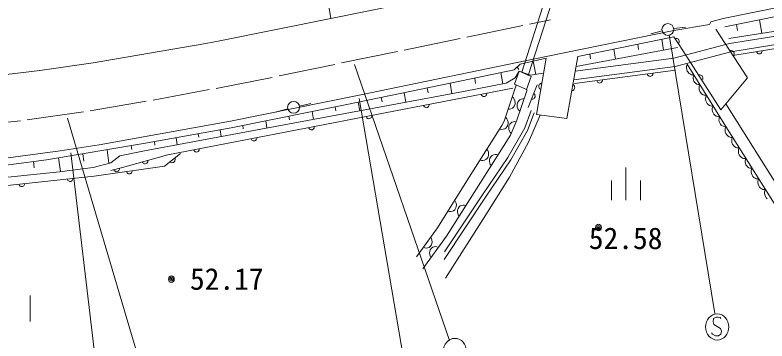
# Model space of a CAD drawing. Units: millimetres, scale not verified. Extents: x 40000 to 680000, y 20000 to 380000.
# Drawn here: x 423622 to 487287, y 238742 to 266364 of the extents above; entities that cross this region are included whole.
import ezdxf
from ezdxf.enums import TextEntityAlignment as Align

# ---------------------------------------------------------------- set-up
doc = ezdxf.new("R2010")
doc.units = ezdxf.units.MM
doc.header["$LTSCALE"] = 1000
doc.linetypes.add('CHAIN', pattern=[18.5, 12, -1.5, 3.5, -1.5])
for name, color, linetype, lineweight in [('M-BGD', 7, 'Continuous', 13), ('M-BGD-EXST', 7, 'Continuous', 13), ('M-BMK', 2, 'CHAIN', 13), ('M-STR-HTXT', 7, 'Continuous', 13), ('M-STR-STRC', 7, 'Continuous', 13)]:
    doc.layers.add(name, color=color, linetype=linetype, lineweight=lineweight)
doc.styles.add('ＭＳ ゴシック', font='')
doc.styles.get('ＭＳ ゴシック').set_extended_font_data('MS Gothic')

msp = doc.modelspace()

# ---------------------------------------------------------------- linework, layer by layer
at = {"layer": 'M-BGD'}
for p, q in [((472737, 278948), (467080, 261251)), ((472054, 278777), (466535, 261514)), ((483572, 266072), (513149, 272091)), ((483710, 265369), (513242, 271387)), ((503504, 267415), (484060, 264387)), ((497767, 266155), (484103, 263948)), ((479410, 265046), (482415, 265558)), ((482415, 265558), (482543, 265792)), ((482543, 265792), (483572, 266072)), ((484695, 265570), (484781, 265041)), ((486663, 265971), (486850, 264822)), ((468606, 262840), (479410, 265046)), ((478411, 265020), (477441, 264774)), ((479391, 265210), (480382, 265345)), ((485631, 261034), (482946, 265171)), ((497858, 265444), (484222, 263242)), ((484397, 262936), (497894, 265116)), ((471263, 262859), (479388, 264519)), ((478372, 264311), (478522, 263393)), ((479908, 263748), (479388, 264519)), ((479559, 264376), (479499, 264354)), ((479616, 264383), (479559, 264376)), ((479685, 264372), (479616, 264383)), ((479738, 264348), (479685, 264372)), ((479790, 264308), (479738, 264348)), ((479837, 264238), (479790, 264308)), ((479857, 264172), (479837, 264238)), ((479721, 263620), (471146, 261992)), ((476341, 263896), (476414, 263451)), ((484103, 263948), (479396, 262720)), ((479797, 263913), (479832, 263970)), ((479832, 263970), (479854, 264030)), ((479854, 264030), (479863, 264108)), ((479863, 264108), (479857, 264172)), ((483379, 258330), (479908, 263748)), ((472279, 263067), (472347, 262650)), ((474310, 263482), (474451, 262619)), ((484222, 263242), (479507, 262011)), ((484203, 263347), (484144, 263326)), ((484260, 263353), (484203, 263347)), ((484329, 263340), (484260, 263353)), ((484382, 263315), (484329, 263340)), ((484433, 263275), (484382, 263315)), ((484479, 263203), (484433, 263275)), ((484470, 262936), (484492, 262995)), ((484498, 263137), (484479, 263203)), ((484492, 262995), (484503, 263072)), ((484503, 263072), (484498, 263137)), ((486402, 263260), (486430, 263197)), ((486430, 263197), (486467, 263147)), ((486467, 263147), (486522, 263101)), ((486522, 263101), (486575, 263076)), ((486575, 263076), (486637, 263063)), ((486637, 263063), (486715, 263076)), ((486715, 263076), (486771, 263107)), ((486771, 263107), (486815, 263148)), ((486815, 263148), (486857, 263210)), ((486857, 263210), (486879, 263270)), ((486879, 263270), (486890, 263339)), ((452770, 259576), (468606, 262840)), ((466404, 262204), (468589, 262712)), ((467497, 262458), (467706, 261327)), ((468589, 262712), (467765, 257921)), ((470332, 257583), (471263, 262859)), ((479396, 262720), (471044, 261616)), ((484434, 262879), (484470, 262936)), ((461434, 260788), (465870, 261725)), ((465870, 261725), (466404, 262204)), ((466137, 261964), (466286, 261757)), ((470948, 260880), (479507, 262011)), ((479507, 262011), (470948, 260880)), ((470982, 260551), (479542, 261682)), ((470982, 260551), (479542, 261682)), ((480477, 261997), (480473, 261887)), ((480473, 261887), (480492, 261740)), ((480492, 262090), (480477, 261997)), ((480540, 262207), (480492, 262090)), ((480492, 261740), (480543, 261619)), ((480540, 262207), (483801, 256912)), ((464761, 261491), (464924, 260525)), ((465980, 261055), (465212, 260581)), ((466300, 261596), (465911, 260493)), ((466300, 261596), (465980, 261055)), ((467279, 261255), (466300, 261596)), ((467309, 261149), (466300, 261596)), ((466920, 260047), (467309, 261149)), ((468328, 261431), (467279, 261255)), ((477157, 261367), (477184, 261304)), ((477184, 261304), (477219, 261253)), ((477219, 261253), (477273, 261205)), ((477273, 261205), (477326, 261178)), ((477326, 261178), (477387, 261164)), ((477387, 261164), (477465, 261175)), ((477465, 261175), (477522, 261204)), ((477522, 261204), (477567, 261244)), ((477567, 261244), (477611, 261305)), ((477611, 261305), (477634, 261364)), ((477634, 261364), (477647, 261432)), ((480543, 261619), (480610, 261510)), ((480610, 261510), (480693, 261413)), ((480693, 261413), (480809, 261342)), ((480809, 261342), (480903, 261306)), ((480903, 261306), (480985, 261289)), ((480985, 261289), (481100, 261298)), ((481044, 261109), (481040, 261010)), ((481057, 261192), (481044, 261109)), ((481100, 261298), (481057, 261192)), ((481559, 261284), (481500, 261263)), ((481617, 261289), (481559, 261284)), ((481686, 261276), (481617, 261289)), ((481738, 261251), (481686, 261276)), ((481789, 261210), (481738, 261251)), ((481835, 261138), (481789, 261210)), ((481853, 261071), (481835, 261138)), ((481858, 261007), (481853, 261071)), ((485631, 261034), (483379, 258330)), ((451713, 258778), (461434, 260788)), ((460462, 260587), (460609, 259693)), ((465212, 260581), (461585, 259873)), ((462543, 261022), (462621, 260556)), ((465039, 257378), (466054, 260430)), ((465911, 260493), (466920, 260047)), ((467059, 258514), (467824, 260455)), ((467981, 260403), (467966, 260317)), ((468012, 260464), (467981, 260403)), ((468050, 260512), (468012, 260464)), ((468108, 260556), (468050, 260512)), ((468162, 260578), (468108, 260556)), ((468224, 260587), (468162, 260578)), ((470900, 260457), (470846, 260492)), ((470942, 260414), (470900, 260457)), ((470981, 260349), (470942, 260414)), ((472877, 260802), (472904, 260738)), ((472904, 260738), (472939, 260687)), ((472939, 260687), (472994, 260639)), ((472994, 260639), (473046, 260613)), ((473046, 260613), (473107, 260598)), ((473107, 260598), (473186, 260609)), ((473186, 260609), (473242, 260638)), ((473242, 260638), (473288, 260678)), ((473288, 260678), (473331, 260739)), ((473331, 260739), (473354, 260798)), ((473354, 260798), (473367, 260866)), ((481040, 261010), (481057, 260878)), ((481057, 260878), (481102, 260768)), ((481102, 260768), (481163, 260670)), ((481163, 260670), (481238, 260583)), ((481238, 260583), (481342, 260519)), ((481342, 260519), (481427, 260487)), ((481427, 260487), (481501, 260472)), ((481501, 260472), (481604, 260479)), ((481604, 260479), (481556, 260362)), ((481787, 260814), (481824, 260871)), ((481824, 260871), (481847, 260930)), ((481847, 260930), (481858, 261007)), ((465759, 260159), (436555, 254515)), ((461585, 259873), (442007, 256246)), ((456573, 259783), (456707, 258970)), ((458517, 260185), (458588, 259758)), ((466974, 260026), (466120, 257455)), ((467966, 260317), (467974, 260247)), ((467974, 260247), (467994, 260187)), ((467994, 260187), (468033, 260122)), ((468033, 260122), (468076, 260079)), ((468076, 260079), (468130, 260045)), ((470750, 259950), (470812, 259959)), ((470812, 259959), (470866, 259981)), ((470866, 259981), (470924, 260024)), ((470924, 260024), (470962, 260072)), ((470962, 260072), (470993, 260133)), ((471001, 260289), (470981, 260349)), ((470993, 260133), (471009, 260220)), ((471009, 260220), (471001, 260289)), ((481541, 260270), (481537, 260160)), ((481537, 260160), (481556, 260013)), ((481556, 260362), (481541, 260270)), ((481556, 260013), (481607, 259891)), ((481607, 259891), (481674, 259782)), ((481674, 259782), (481757, 259686)), ((441876, 257363), (452770, 259576)), ((454629, 259381), (454693, 258995)), ((463082, 259642), (463112, 259581)), ((463112, 259581), (463150, 259532)), ((463150, 259532), (463207, 259487)), ((463207, 259487), (463260, 259463)), ((463260, 259463), (463322, 259453)), ((463322, 259453), (463400, 259468)), ((463400, 259468), (463455, 259501)), ((463455, 259501), (463498, 259543)), ((463498, 259543), (463538, 259607)), ((463538, 259607), (463559, 259667)), ((463559, 259667), (463569, 259736)), ((465816, 259334), (465718, 259421)), ((465887, 259233), (465816, 259334)), ((465945, 259091), (465887, 259233)), ((466354, 259174), (466264, 259094)), ((466481, 259239), (466354, 259174)), ((466594, 259263), (466481, 259239)), ((466719, 259258), (466594, 259263)), ((467342, 259232), (467404, 259226)), ((467404, 259226), (467461, 259234)), ((467461, 259234), (467526, 259262)), ((467526, 259262), (467573, 259299)), ((467588, 259690), (467541, 259737)), ((467573, 259299), (467615, 259351)), ((467621, 259638), (467588, 259690)), ((467615, 259351), (467647, 259432)), ((467646, 259565), (467621, 259638)), ((467653, 259501), (467646, 259565)), ((467647, 259432), (467653, 259501)), ((481757, 259686), (481873, 259614)), ((481873, 259614), (481967, 259579)), ((481967, 259579), (482049, 259562)), ((482049, 259562), (482164, 259570)), ((482101, 259361), (482097, 259250)), ((482097, 259250), (482116, 259104)), ((482116, 259453), (482101, 259361)), ((482164, 259570), (482116, 259453)), ((441918, 256804), (451713, 258778)), ((447694, 258649), (448672, 258858)), ((450733, 258581), (450789, 258232)), ((452685, 258979), (452806, 258247)), ((458215, 258701), (458245, 258640)), ((458245, 258640), (458282, 258591)), ((458282, 258591), (458339, 258546)), ((458339, 258546), (458393, 258523)), ((458393, 258523), (458454, 258512)), ((458454, 258512), (458532, 258527)), ((458532, 258527), (458587, 258560)), ((458587, 258560), (458631, 258602)), ((458631, 258602), (458671, 258666)), ((458671, 258666), (458692, 258726)), ((458692, 258726), (458701, 258795)), ((465739, 258470), (465829, 258550)), ((465829, 258550), (465907, 258659)), ((465907, 258659), (465962, 258825)), ((465966, 258964), (465945, 259091)), ((465962, 258825), (465966, 258964)), ((466131, 258820), (466127, 258680)), ((466127, 258680), (466148, 258553)), ((466186, 258985), (466131, 258820)), ((466148, 258553), (466206, 258411)), ((466264, 259094), (466186, 258985)), ((482116, 259104), (482167, 258982)), ((482167, 258982), (482234, 258873)), ((482234, 258873), (482317, 258776)), ((482317, 258776), (482433, 258705)), ((482433, 258705), (482527, 258670)), ((482527, 258670), (482609, 258653)), ((482609, 258653), (482724, 258661)), ((482676, 258544), (482661, 258452)), ((482724, 258661), (482676, 258544)), ((483810, 258841), (490206, 248645)), ((446720, 258421), (445751, 258173)), ((448774, 258186), (448881, 257520)), ((453824, 257786), (453834, 257855)), ((465374, 258386), (465499, 258381)), ((465499, 258381), (465612, 258405)), ((465612, 258405), (465739, 258470)), ((466206, 258411), (466278, 258311)), ((466278, 258311), (466375, 258223)), ((466787, 256812), (467328, 258285)), ((467567, 258084), (467012, 256576)), ((468097, 257877), (467107, 255578)), ((470332, 257583), (467765, 257921)), ((482661, 258452), (482657, 258341)), ((482657, 258341), (482676, 258195)), ((482676, 258195), (482726, 258073)), ((482726, 258073), (482794, 257964)), ((482794, 257964), (482877, 257867)), ((482877, 257867), (482993, 257796)), ((430754, 255351), (441876, 257363)), ((444856, 257396), (444953, 256792)), ((446815, 257791), (446866, 257474)), ((453348, 257761), (453377, 257699)), ((453377, 257699), (453415, 257650)), ((453415, 257650), (453472, 257605)), ((453472, 257605), (453525, 257582)), ((453525, 257582), (453587, 257572)), ((453587, 257572), (453665, 257587)), ((453665, 257587), (453720, 257620)), ((453720, 257620), (453763, 257662)), ((453763, 257662), (453804, 257726)), ((453804, 257726), (453824, 257786)), ((464849, 256990), (465039, 257378)), ((465265, 257566), (465181, 257668)), ((465324, 257455), (465265, 257566)), ((465363, 257305), (465324, 257455)), ((465368, 257176), (465363, 257305)), ((466120, 257455), (465571, 256186)), ((465690, 257273), (465594, 257202)), ((465822, 257324), (465690, 257273)), ((465937, 257336), (465822, 257324)), ((466060, 257318), (465937, 257336)), ((482993, 257796), (483087, 257761)), ((483087, 257761), (483169, 257744)), ((483169, 257744), (483284, 257752)), ((483227, 257563), (483224, 257464)), ((483224, 257464), (483240, 257332)), ((483241, 257646), (483227, 257563)), ((483240, 257332), (483286, 257223)), ((483284, 257752), (483241, 257646)), ((483286, 257223), (483347, 257124)), ((434490, 255464), (441918, 256804)), ((440989, 256637), (441071, 256070)), ((442897, 257001), (442943, 256715)), ((448480, 256820), (448510, 256758)), ((448510, 256758), (448547, 256710)), ((448547, 256710), (448604, 256665)), ((448604, 256665), (448658, 256641)), ((448658, 256641), (448720, 256631)), ((448720, 256631), (448797, 256646)), ((448797, 256646), (448852, 256679)), ((448852, 256679), (448896, 256721)), ((448896, 256721), (448936, 256785)), ((448936, 256785), (448957, 256845)), ((448957, 256845), (448966, 256914)), ((461738, 252080), (464849, 256990)), ((464707, 256699), (464830, 256675)), ((464830, 256675), (464945, 256680)), ((464945, 256680), (465079, 256724)), ((465079, 256724), (465178, 256789)), ((465178, 256789), (465270, 256884)), ((465270, 256884), (465345, 257039)), ((465338, 254283), (466787, 256812)), ((465345, 257039), (465368, 257176)), ((465438, 256943), (465422, 256805)), ((465422, 256805), (465432, 256677)), ((465432, 256677), (465478, 256529)), ((465507, 257102), (465438, 256943)), ((465594, 257202), (465507, 257102)), ((467012, 256576), (465588, 254087)), ((483347, 257124), (483422, 257037)), ((483422, 257037), (483526, 256973)), ((483526, 256973), (483610, 256942)), ((483610, 256942), (483684, 256926)), ((483684, 256926), (483788, 256934)), ((483740, 256702), (483737, 256592)), ((483737, 256592), (483756, 256445)), ((483754, 256794), (483740, 256702)), ((483801, 256912), (483754, 256794)), ((483801, 256912), (489401, 247996)), ((442007, 256246), (434581, 254853)), ((437276, 255967), (437361, 255374)), ((439132, 256302), (439174, 256012)), ((444090, 255904), (444099, 255973)), ((465571, 256186), (460159, 247619)), ((465478, 256529), (465541, 256421)), ((465541, 256421), (465630, 256324)), ((483756, 256445), (483808, 256324)), ((483808, 256324), (483877, 256216)), ((483877, 256216), (483961, 256120)), ((483961, 256120), (484077, 256050)), ((484077, 256050), (484171, 256015)), ((484171, 256015), (484254, 255999)), ((484254, 255999), (484368, 256009)), ((484368, 256009), (484322, 255891)), ((426278, 254091), (434490, 255464)), ((427446, 254848), (430754, 255351)), ((435419, 255632), (435462, 255329)), ((443613, 255879), (443642, 255818)), ((443642, 255818), (443680, 255769)), ((443680, 255769), (443737, 255724)), ((443737, 255724), (443791, 255701)), ((443791, 255701), (443852, 255690)), ((443852, 255690), (443930, 255705)), ((443930, 255705), (443985, 255738)), ((443985, 255738), (444029, 255780)), ((444029, 255780), (444069, 255844)), ((444069, 255844), (444090, 255904)), ((467107, 255578), (465474, 252628)), ((484307, 255799), (484304, 255688)), ((484304, 255688), (484324, 255542)), ((484322, 255891), (484307, 255799)), ((484324, 255542), (484376, 255421)), ((484376, 255421), (484444, 255312)), ((484444, 255312), (484528, 255217)), ((421887, 254118), (427446, 254848)), ((431411, 254949), (431563, 253807)), ((434581, 254853), (432487, 254426)), ((433464, 255293), (433507, 254968)), ((438745, 254939), (438775, 254877)), ((438775, 254877), (438813, 254828)), ((438813, 254828), (438870, 254783)), ((438870, 254783), (438923, 254760)), ((438923, 254760), (438985, 254750)), ((438985, 254750), (439063, 254765)), ((439063, 254765), (439118, 254798)), ((439118, 254798), (439161, 254840)), ((439161, 254840), (439201, 254904)), ((439201, 254904), (439222, 254964)), ((439222, 254964), (439232, 255033)), ((463653, 254873), (463579, 254985)), ((463699, 254755), (463653, 254873)), ((463722, 254601), (463699, 254755)), ((484528, 255217), (484645, 255146)), ((484645, 255146), (484738, 255112)), ((484738, 255112), (484821, 255096)), ((484821, 255096), (484936, 255105)), ((484875, 254895), (484872, 254785)), ((484872, 254785), (484891, 254638)), ((484889, 254988), (484875, 254895)), ((484936, 255105), (484889, 254988)), ((421883, 253525), (426278, 254091)), ((427305, 254263), (427460, 253096)), ((429358, 254606), (429441, 253982)), ((432487, 254426), (431724, 253850)), ((436555, 254515), (432720, 253450)), ((434872, 253979), (434877, 254049)), ((437631, 254621), (436269, 253563)), ((437138, 253983), (437162, 254041)), ((437170, 254182), (437153, 254249)), ((437162, 254041), (437174, 254118)), ((437174, 254118), (437170, 254182)), ((463008, 254085), (463128, 254044)), ((463128, 254044), (463242, 254034)), ((463206, 251129), (465338, 254283)), ((463242, 254034), (463380, 254060)), ((463380, 254060), (463485, 254112)), ((465588, 254087), (463456, 250933)), ((463485, 254112), (463586, 254195)), ((463586, 254195), (463677, 254339)), ((463677, 254339), (463713, 254472)), ((463713, 254472), (463722, 254601)), ((463798, 254106), (463789, 253978)), ((463834, 254240), (463798, 254106)), ((463925, 254384), (463834, 254240)), ((464026, 254467), (463925, 254384)), ((464131, 254519), (464026, 254467)), ((464268, 254545), (464131, 254519)), ((464383, 254536), (464268, 254545)), ((464503, 254495), (464383, 254536)), ((484891, 254638), (484943, 254517)), ((484943, 254517), (485011, 254409)), ((485011, 254409), (485095, 254313)), ((485095, 254313), (485212, 254243)), ((485212, 254243), (485306, 254209)), ((485306, 254209), (485388, 254193)), ((485388, 254193), (485503, 254202)), ((485461, 254096), (485448, 254013)), ((485503, 254202), (485461, 254096)), ((425179, 253950), (425235, 253407)), ((430224, 253448), (427380, 253086)), ((431724, 253850), (430224, 253448)), ((436269, 253563), (430335, 252710)), ((432720, 253450), (431732, 253196)), ((434398, 253916), (434431, 253857)), ((434431, 253857), (434472, 253811)), ((434472, 253811), (434532, 253771)), ((434532, 253771), (434587, 253752)), ((434587, 253752), (434649, 253747)), ((434649, 253747), (434726, 253768)), ((434726, 253768), (434778, 253805)), ((434778, 253805), (434819, 253851)), ((434819, 253851), (434855, 253918)), ((434855, 253918), (434872, 253979)), ((436747, 253934), (436797, 253893)), ((436797, 253893), (436850, 253866)), ((436850, 253866), (436919, 253852)), ((436919, 253852), (436976, 253857)), ((436976, 253857), (437036, 253876)), ((437036, 253876), (437101, 253927)), ((437101, 253927), (437138, 253983)), ((463789, 253978), (463813, 253824)), ((463813, 253824), (463859, 253706)), ((463859, 253706), (463933, 253594)), ((475344, 253442), (475344, 250681)), ((485448, 254013), (485445, 253914)), ((485445, 253914), (485463, 253782)), ((485463, 253782), (485510, 253673)), ((485510, 253673), (485571, 253575)), ((485571, 253575), (485647, 253489)), ((485647, 253489), (485752, 253426)), ((485752, 253426), (485836, 253395)), ((485836, 253395), (485910, 253380)), ((485910, 253380), (486014, 253389)), ((486014, 253389), (485967, 253271)), ((427380, 253086), (421946, 252510)), ((431986, 253261), (432018, 253201)), ((432018, 253201), (432058, 253155)), ((432058, 253155), (432117, 253113)), ((432117, 253113), (432172, 253093)), ((432172, 253093), (432234, 253087)), ((432234, 253087), (432311, 253107)), ((432311, 253107), (432364, 253143)), ((432364, 253143), (432406, 253188)), ((432406, 253188), (432443, 253254)), ((432443, 253254), (432461, 253315)), ((432461, 253315), (432467, 253384)), ((433058, 253101), (433085, 253038)), ((433085, 253038), (433120, 252988)), ((433120, 252988), (433176, 252940)), ((433176, 252940), (433228, 252914)), ((433228, 252914), (433289, 252901)), ((433289, 252901), (433368, 252912)), ((433368, 252912), (433424, 252942)), ((433424, 252942), (433469, 252982)), ((433469, 252982), (433512, 253044)), ((433512, 253044), (433535, 253103)), ((433535, 253103), (433547, 253171)), ((485953, 253179), (485950, 253068)), ((485950, 253068), (485969, 252922)), ((485967, 253271), (485953, 253179)), ((485969, 252922), (486021, 252801)), ((486021, 252801), (486089, 252692)), ((430335, 252710), (422150, 251837)), ((428043, 252466), (428069, 252402)), ((428069, 252402), (428103, 252350)), ((428103, 252350), (428157, 252300)), ((428157, 252300), (428208, 252272)), ((428208, 252272), (428269, 252257)), ((428269, 252257), (428348, 252265)), ((428348, 252265), (428405, 252293)), ((428405, 252293), (428451, 252332)), ((428451, 252332), (428496, 252392)), ((428496, 252392), (428520, 252450)), ((428520, 252450), (428534, 252518)), ((465474, 252628), (463474, 249430)), ((474111, 252338), (474111, 250681)), ((476577, 252338), (476577, 250681)), ((486089, 252692), (486173, 252597)), ((486173, 252597), (486290, 252526)), ((486290, 252526), (486384, 252492)), ((486384, 252492), (486466, 252476)), ((486466, 252476), (486581, 252485)), ((486520, 252275), (486517, 252165)), ((486517, 252165), (486537, 252019)), ((486534, 252368), (486520, 252275)), ((486581, 252485), (486534, 252368)), ((423951, 252029), (423976, 251965)), ((423976, 251965), (424010, 251914)), ((424010, 251914), (424064, 251864)), ((424064, 251864), (424116, 251836)), ((424116, 251836), (424177, 251820)), ((424177, 251820), (424255, 251829)), ((424255, 251829), (424313, 251857)), ((424313, 251857), (424359, 251895)), ((424359, 251895), (424403, 251955)), ((424403, 251955), (424428, 252014)), ((424428, 252014), (424442, 252082)), ((459393, 248329), (461738, 252080)), ((486537, 252019), (486588, 251897)), ((486588, 251897), (486657, 251789)), ((486657, 251789), (486741, 251693)), ((486741, 251693), (486857, 251623)), ((486857, 251623), (486951, 251589)), ((486951, 251589), (487034, 251573)), ((487034, 251573), (487148, 251582)), ((487148, 251582), (487102, 251464)), ((463456, 250933), (459968, 245654)), ((459993, 246290), (463206, 251129)), ((487087, 251372), (487084, 251262)), ((487084, 251262), (487104, 251115)), ((487102, 251464), (487087, 251372)), ((487104, 251115), (487156, 250994)), ((487156, 250994), (487224, 250886)), ((487224, 250886), (487308, 250790)), ((460923, 250545), (460848, 250657)), ((460969, 250427), (460923, 250545)), ((460994, 250274), (460969, 250427)), ((460986, 250145), (460994, 250274)), ((461425, 250235), (461320, 250183)), ((461562, 250262), (461425, 250235)), ((461677, 250252), (461562, 250262)), ((461797, 250212), (461677, 250252)), ((460283, 249752), (460402, 249713)), ((460402, 249713), (460517, 249704)), ((460517, 249704), (460654, 249731)), ((460654, 249731), (460759, 249783)), ((460759, 249783), (460860, 249866)), ((460860, 249866), (460950, 250011)), ((460950, 250011), (460986, 250145)), ((461092, 249823), (461083, 249694)), ((461083, 249694), (461107, 249540)), ((461128, 249956), (461092, 249823)), ((461219, 250101), (461128, 249956)), ((461320, 250183), (461219, 250101)), ((463474, 249430), (460062, 244061)), ((461107, 249540), (461153, 249423)), ((461153, 249423), (461227, 249310)), ((457618, 245885), (459393, 248329)), ((460159, 247619), (458147, 244868)), ((458884, 247418), (458817, 247536)), ((458923, 247297), (458884, 247418)), ((458921, 247014), (458937, 247141)), ((458937, 247141), (458923, 247297)), ((458194, 246679), (458311, 246630)), ((458311, 246630), (458425, 246611)), ((458425, 246611), (458564, 246627)), ((458564, 246627), (458672, 246671)), ((458672, 246671), (458777, 246746)), ((458782, 246469), (458738, 246338)), ((458777, 246746), (458877, 246883)), ((458882, 246606), (458782, 246469)), ((458877, 246883), (458921, 247014)), ((458988, 246680), (458882, 246606)), ((459096, 246724), (458988, 246680)), ((459235, 246739), (459096, 246724)), ((459349, 246721), (459235, 246739)), ((459465, 246671), (459349, 246721)), ((458738, 246338), (458721, 246211)), ((458721, 246211), (458735, 246056)), ((458735, 246056), (458774, 245934)), ((458774, 245934), (458841, 245816)), ((424904, 240394), (424904, 242603))]:
    msp.add_line(p, q, dxfattribs=at)
for centre in [(478895, 265143), (447205, 258545)]:
    msp.add_circle(centre, 500, dxfattribs=at)
for centre, major_axis in [((473025, 248353), (0, -276)), ((473025, 248353), (0, -166)), ((473025, 248353), (0, -55.2)), ((436860, 243987), (0, -276)), ((436860, 243987), (0, -166)), ((436860, 243987), (0, -55.2))]:
    msp.add_ellipse(centre, major_axis=major_axis, ratio=0.893369, dxfattribs=at)
at = {"layer": 'M-BGD-EXST'}
for p, q in [((478996, 264692), (482883, 241070)), ((452353, 262158), (460420, 238786)), ((452752, 259278), (456912, 235002)), ((428055, 257618), (435761, 231647)), ((428347, 254679), (431488, 228292)), ((482995, 240767), (482758, 240635)), ((483153, 240767), (482995, 240767)), ((483311, 240723), (483153, 240767)), ((483390, 240635), (483311, 240723)), ((482758, 240635), (482719, 240370)), ((482719, 240370), (482798, 240149)), ((482798, 240149), (483350, 239796)), ((482680, 239310), (482601, 239442)), ((483350, 239796), (483429, 239575)), ((483429, 239575), (483390, 239310)), ((482916, 239177), (482680, 239310)), ((483193, 239177), (482916, 239177)), ((483390, 239310), (483193, 239177))]:
    msp.add_line(p, q, dxfattribs=at)
for centre in [(483074, 239928), (460866, 237858)]:
    msp.add_ellipse(centre, major_axis=(0, -1104), ratio=0.893369, dxfattribs=at)
at = {"layer": 'M-BMK'}
for p, q in [((450354, 266067), (460365, 268108)), ((440949, 264183), (450354, 266067))]:
    msp.add_line(p, q, dxfattribs=at)
msp.add_lwpolyline([(421409, 261162), (425727, 261661), (430229, 262300), (439782, 263960), (440949, 264183)], dxfattribs=at)
at = {"layer": 'M-STR-HTXT'}
msp.add_line((450354, 266067), (442397, 314954), dxfattribs=at)
at = {"layer": 'M-STR-STRC'}
for p, q in [((467186, 265587), (468956, 265950)), ((461883, 264496), (466613, 265476)), ((456570, 263389), (461309, 264375)), ((451276, 262301), (456005, 263272)), ((445977, 261206), (450710, 262178)), ((440655, 260150), (445386, 261078)), ((435309, 259161), (440057, 260040)), ((429987, 258252), (434735, 259052)), ((424649, 257482), (429414, 258172)), ((424074, 257399), (419298, 256885))]:
    msp.add_line(p, q, dxfattribs=at)

# ---------------------------------------------------------------- texts
at = {"layer": 'M-BGD', "style": 'ＭＳ ゴシック'}
for s, p in [('52.58', (472203, 245978)), ('52.17', (438433, 242531))]:
    msp.add_text(s, height=1833, dxfattribs=at).set_placement(p, align=Align.BOTTOM_LEFT)

doc.saveas('drawing.dxf')
